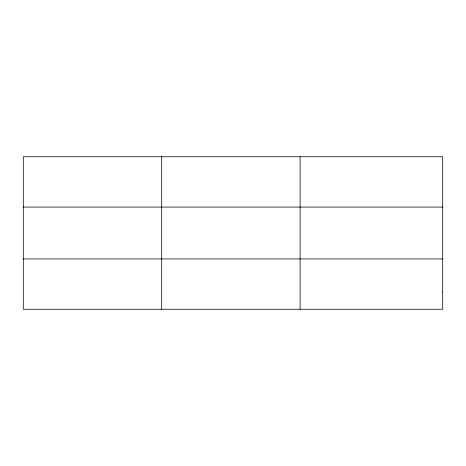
<?xml version="1.0" encoding="UTF-8"?>
<svg xmlns="http://www.w3.org/2000/svg" width="466" height="466" viewBox="0 0 466 466"><rect width="100%" height="100%" fill="white"/><g stroke="black" fill="none" stroke-linecap="round" stroke-linejoin="round"><path stroke-width="0.7" d="M161.702 309.255L161.702 156.745M300.104 309.255L300.104 156.745M23.3 207.073L442.7 207.073M23.3 258.927L442.7 258.927M442.7 292.479L442.7 309.255L23.3 309.255L23.3 156.745L442.7 156.745L442.7 292.479"/></g></svg>
